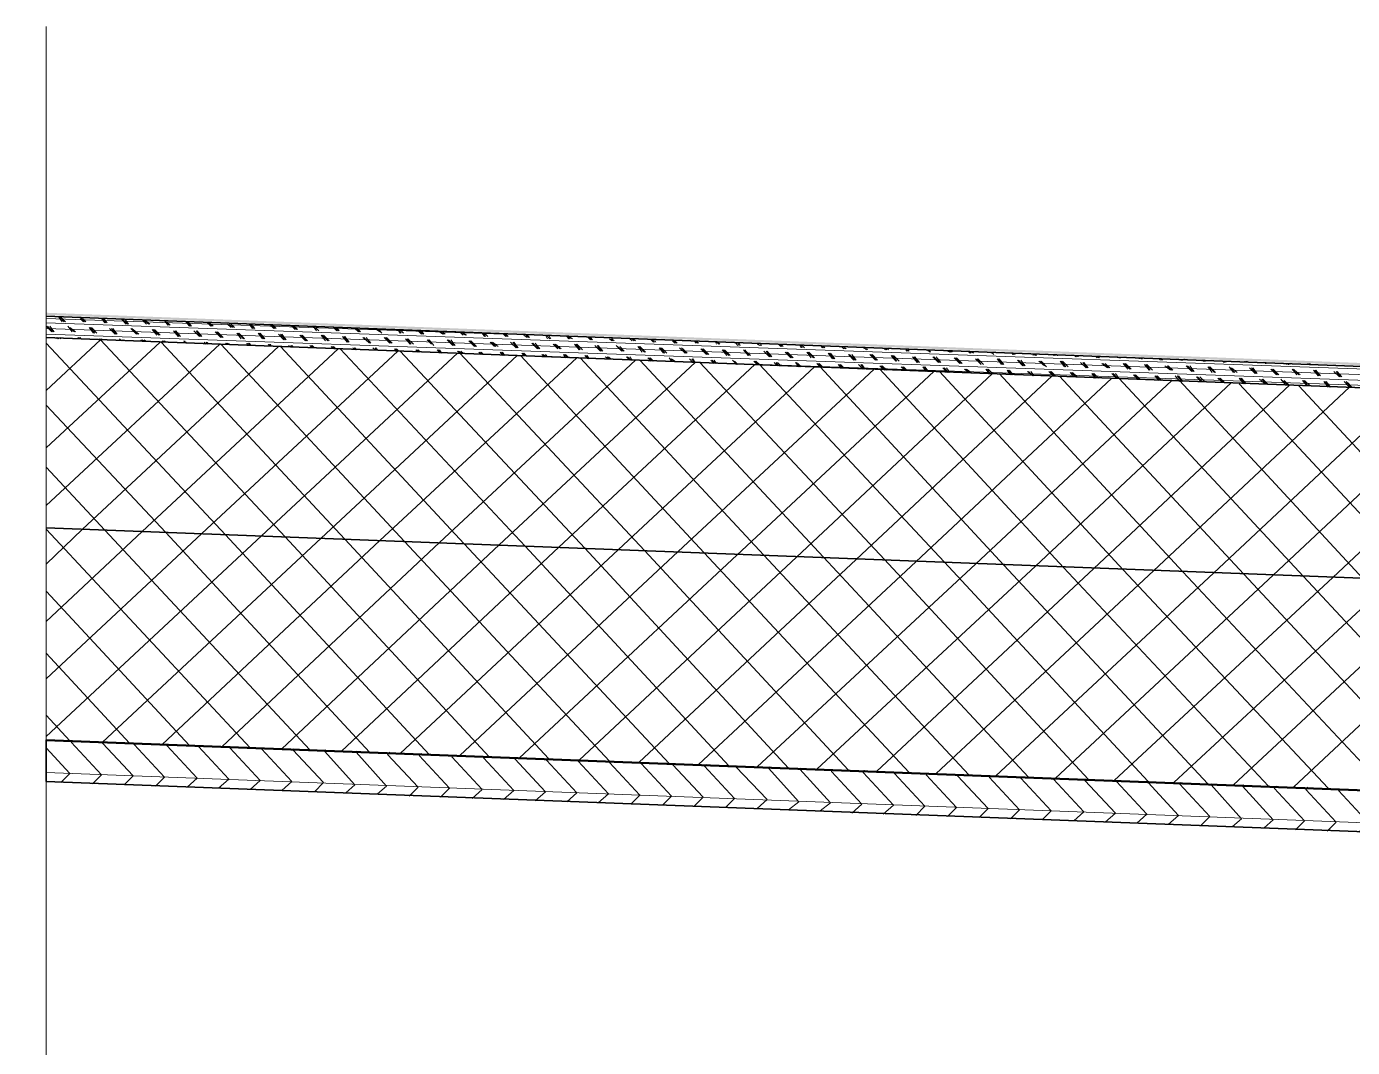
# Model space of a CAD drawing. Header units: inches. Extents: x 5 to 516, y -193 to 129.
# Drawn here: x 43.432 to 44.74, y -177.191 to -176.185 of the extents above; entities that cross this region are included whole.
import ezdxf

# ---------------------------------------------------------------- set-up
doc = ezdxf.new("R2010")
doc.units = ezdxf.units.IN
doc.header["$MEASUREMENT"] = 0
doc.layers.add('PDF7_Geometry', color=7, linetype='Continuous')
doc.layers.add('PDF7_Solid Fills', color=7, linetype='Continuous')

msp = doc.modelspace()

# ---------------------------------------------------------------- hatches: boundary and pattern name
at = {"layer": 'PDF7_Solid Fills', "transparency": 33554559}
msp.add_hatch(color=256, dxfattribs=at).paths.add_polyline_path([(46.0402194, -176.5680058), (46.0402194, -176.5657835), (43.4513303, -176.4668947), (43.4513303, -176.4691169)])

# ---------------------------------------------------------------- linework, layer by layer
at = {"layer": 'PDF7_Geometry', "lineweight": 15}
for points in [[(43.4513306, -183.2168948), (43.4513306, -178.6735612), (43.545775, -178.6446723), (43.3613306, -178.6113389), (43.4513306, -178.5791166), (43.4513306, -176.1846722)], [(43.9046637, -176.4902278), (43.9024414, -176.4880056), (43.4513303, -176.4724501)], [(45.5124416, -176.5491165), (43.4513303, -176.4768943)], [(43.4635523, -176.4713385), (43.4668856, -176.4757829)], [(43.4646634, -176.4713385), (43.4691078, -176.4757829)], [(43.4657744, -176.4713385), (43.4702189, -176.4757829)], [(43.4846637, -176.4724496), (43.487997, -176.4757829)], [(43.4857747, -176.4724496), (43.4891081, -176.4757829)], [(43.4868858, -176.4724496), (43.4902191, -176.4757829)], [(43.5057751, -176.4724496), (43.5091084, -176.476894)], [(43.5068861, -176.4724496), (43.5102195, -176.476894)], [(43.5079972, -176.4724496), (43.5113305, -176.476894)], [(43.5257742, -176.4735606), (43.5302187, -176.4780051)], [(43.5268864, -176.4735606), (43.5313309, -176.4780051)], [(43.5291086, -176.4735606), (43.5324419, -176.4780051)], [(43.5468856, -176.4746717), (43.550219, -176.478005)], [(43.5479967, -176.4746717), (43.5524411, -176.478005)], [(43.5491078, -176.4746717), (43.5535522, -176.478005)], [(43.567997, -176.4746717), (43.5713303, -176.4791161)], [(43.5691081, -176.4757839), (43.5724414, -176.4791172)], [(43.5702191, -176.4757839), (43.5735525, -176.4791172)], [(43.5891084, -176.4757839), (43.5924417, -176.4802283)], [(43.5902195, -176.4757839), (43.5935528, -176.4802283)], [(43.5913305, -176.4757839), (43.5946639, -176.4802283)], [(43.6102198, -176.4768938), (43.6135531, -176.4802272)], [(43.6113297, -176.4768938), (43.614663, -176.4802272)], [(43.6124419, -176.4768938), (43.6157752, -176.4802272)], [(43.630219, -176.478006), (43.6335523, -176.4813394)], [(43.63133, -176.478006), (43.6357745, -176.4813394)], [(43.6335522, -176.478006), (43.6368855, -176.4813394)], [(43.6513303, -176.478006), (43.6546637, -176.4824505)], [(43.6524414, -176.478006), (43.6557747, -176.4824505)], [(43.6535525, -176.478006), (43.6568858, -176.4824505)], [(43.6724417, -176.479116), (43.6757751, -176.4824493)], [(43.6735528, -176.479116), (43.6768861, -176.4824493)], [(43.6746639, -176.479116), (43.6779972, -176.4824493)], [(43.4513306, -176.4802282), (43.4568861, -176.4857837)], [(45.7024418, -176.5613394), (43.4513306, -176.4824505)], [(45.7013307, -176.5668947), (43.4513306, -176.4880058)], [(43.4524416, -176.4802282), (43.4579972, -176.4857837)], [(43.4546638, -176.4802282), (43.4591082, -176.4857837)], [(43.4613302, -176.4913388), (43.4624413, -176.4924499)], [(43.4624412, -176.4913388), (43.4635523, -176.4924499)], [(43.4646634, -176.4913388), (43.4657745, -176.4924499)], [(43.4724408, -176.4802282), (43.4768853, -176.4857837)], [(43.473553, -176.4813392), (43.4791086, -176.4857837)], [(43.4746629, -176.4813392), (43.4802185, -176.4857837)], [(43.4824415, -176.4913388), (43.4835526, -176.4924499)], [(43.4835526, -176.4913388), (43.4846637, -176.4924499)], [(43.4846637, -176.4913388), (43.4857748, -176.4924499)], [(43.4935522, -176.4813392), (43.4979966, -176.4868948)], [(43.4946633, -176.4813392), (43.4991077, -176.4868948)], [(43.4957743, -176.4813392), (43.5013299, -176.4868948)], [(43.5035529, -176.4924499), (43.504664, -176.493561)], [(43.504664, -176.4924499), (43.5057751, -176.493561)], [(43.5057751, -176.4924499), (43.5068862, -176.493561)], [(43.5135525, -176.4824503), (43.5191081, -176.4880059)], [(43.5157746, -176.4824503), (43.5202191, -176.4880059)], [(43.5168857, -176.4824503), (43.5213302, -176.4880059)], [(43.5235521, -176.4924499), (43.5257743, -176.4946721)], [(43.5346639, -176.4824503), (43.5402195, -176.4880059)], [(43.535775, -176.4824503), (43.5413305, -176.4880059)], [(43.536886, -176.4835614), (43.5424416, -176.4880058)], [(43.5557742, -176.4835614), (43.5602186, -176.4891169)], [(43.5568863, -176.4835614), (43.5624419, -176.4891169)], [(43.5579963, -176.4835614), (43.5635518, -176.4891169)], [(43.5768855, -176.4846724), (43.58133, -176.490228)], [(43.5779966, -176.4846724), (43.582441, -176.490228)], [(43.5791077, -176.4846724), (43.5835521, -176.490228)], [(43.5968859, -176.4846724), (43.6024414, -176.490228)], [(43.599108, -176.4846724), (43.6035524, -176.490228)], [(43.6002191, -176.4846724), (43.6046635, -176.490228)], [(43.6179972, -176.4857835), (43.6235528, -176.491339)], [(43.6191083, -176.4857835), (43.6246639, -176.491339)], [(43.6202194, -176.4857835), (43.6257749, -176.491339)], [(43.6391075, -176.4868946), (43.6435519, -176.4924501)], [(43.6402197, -176.4868946), (43.6457752, -176.4924501)], [(43.6413296, -176.4868946), (43.6468852, -176.4924501)], [(43.6602189, -176.4868946), (43.6646633, -176.4924501)], [(43.6613299, -176.4868946), (43.6657744, -176.4924501)], [(43.662441, -176.4868946), (43.6668855, -176.4924501)], [(43.6802192, -176.4880056), (43.6857748, -176.4935612)], [(43.6824413, -176.4880056), (43.6868858, -176.4935612)], [(43.6835524, -176.4880056), (43.6879968, -176.4935612)], [(43.6935531, -176.4802282), (43.6968865, -176.4835615)], [(43.6946631, -176.4802282), (43.6979964, -176.4835615)], [(43.6957752, -176.4802282), (43.6991086, -176.4835615)], [(43.7013306, -176.4891167), (43.7068861, -176.4946722)], [(43.7024416, -176.4891167), (43.7079972, -176.4946722)], [(43.7035527, -176.4891167), (43.7091083, -176.4946722)], [(43.7146634, -176.4802282), (43.7168856, -176.4835615)], [(43.7157744, -176.4813392), (43.7179967, -176.4846726)], [(43.7168855, -176.4813392), (43.7202188, -176.4846726)], [(43.7224408, -176.4891167), (43.7268853, -176.4946722)], [(43.723553, -176.4891167), (43.7291086, -176.4946722)], [(43.724663, -176.4891167), (43.7302185, -176.4946722)], [(43.7346637, -176.4813392), (43.737997, -176.4846726)], [(43.7357748, -176.4813392), (43.7391081, -176.4846726)], [(43.7379969, -176.4813392), (43.7402191, -176.4846726)], [(43.7435522, -176.4902278), (43.7479967, -176.4957833)], [(43.7446633, -176.4902278), (43.7491077, -176.4957833)], [(43.7457743, -176.4902278), (43.7502188, -176.4957833)], [(43.7557751, -176.4824503), (43.7591084, -176.4857836)], [(43.7568861, -176.4824503), (43.7602195, -176.4857836)], [(43.7579972, -176.4824503), (43.7613305, -176.4857836)], [(43.7635525, -176.4913388), (43.7691081, -176.4957833)], [(43.7646636, -176.4913388), (43.7702192, -176.4968944)], [(43.7668857, -176.4913388), (43.7713302, -176.4968944)], [(43.7768865, -176.4835614), (43.7802198, -176.4857836)], [(43.7779964, -176.4835614), (43.7813297, -176.4857836)], [(43.7791086, -176.4835614), (43.7824419, -176.4868947)], [(43.7846639, -176.4913388), (43.7902195, -176.4968944)], [(43.785775, -176.4913388), (43.7913305, -176.4968944)], [(43.7868861, -176.4913388), (43.7924416, -176.4968944)], [(43.7979967, -176.4835614), (43.8002189, -176.4868947)], [(43.7991078, -176.4835614), (43.80133, -176.4868947)], [(43.8002188, -176.4835614), (43.8035522, -176.4868947)], [(43.8057742, -176.4924499), (43.8102186, -176.4980054)], [(43.8068864, -176.4924499), (43.8113308, -176.4980054)], [(43.8079963, -176.4924499), (43.8135519, -176.4980054)], [(43.817997, -176.4846724), (43.8213304, -176.4880058)], [(43.8202192, -176.4846724), (43.8224414, -176.4880058)], [(43.8213302, -176.4846724), (43.8235524, -176.4880058)], [(43.8391084, -176.4857835), (43.8424417, -176.4880057)], [(43.8402195, -176.4857835), (43.8435528, -176.4880057)], [(43.8424416, -176.4857835), (43.8446638, -176.4880057)], [(43.8602198, -176.4868946), (43.862442, -176.4891168)], [(43.8613297, -176.4868946), (43.8646631, -176.4891168)], [(43.8624419, -176.4868946), (43.8657753, -176.4891168)], [(43.8813301, -176.4868946), (43.8835523, -176.4902279)], [(43.8824411, -176.4868946), (43.8846633, -176.4902279)], [(43.8835522, -176.4868946), (43.8868855, -176.4902279)], [(43.9035525, -176.4880056), (43.9057747, -176.4902278)], [(43.9046636, -176.4880056), (43.9068858, -176.4902278)], [(43.9224418, -176.4891167), (43.9257751, -176.4913389)], [(43.9246639, -176.4891167), (43.9268861, -176.4913389)], [(43.925775, -176.4891167), (43.9279972, -176.4913389)], [(43.9435531, -176.4891167), (43.9457754, -176.49245)], [(43.9446631, -176.4891167), (43.9479964, -176.49245)], [(43.9468852, -176.4891167), (43.9491074, -176.49245)], [(43.9646634, -176.4902278), (43.9668856, -176.49245)], [(43.9657745, -176.4902278), (43.9679967, -176.49245)], [(43.9668855, -176.4902278), (43.9702189, -176.49245)], [(43.9857748, -176.4913388), (43.987997, -176.493561)], [(43.9868858, -176.4913388), (43.9891081, -176.493561)], [(43.9879969, -176.4913388), (43.9902191, -176.493561)], [(44.0068862, -176.4924499), (44.0091084, -176.4946721)], [(44.0079972, -176.4924499), (44.0102194, -176.4946721)], [(44.0091083, -176.4924499), (44.0113305, -176.4946721)], [(44.0268865, -176.4924499), (44.0291087, -176.4946721)], [(44.0291086, -176.4924499), (44.0313308, -176.4946721)], [(44.0302185, -176.4924499), (44.0324408, -176.4946721)], [(43.7979967, -176.5046716), (43.6046634, -176.6846716), (43.45133, -176.828005)], [(43.739108, -176.5024495), (43.5457746, -176.6824495), (43.4513302, -176.7713384)], [(43.6802192, -176.5002274), (43.4868858, -176.6802274), (43.4513303, -176.7146718)], [(43.6224415, -176.4980052), (43.4513304, -176.6568941)], [(43.5635527, -176.4957831), (43.4513305, -176.6002275)], [(43.8879974, -176.9046721), (43.6868862, -176.6880054), (43.504664, -176.493561), (43.4513306, -176.543561)], [(43.4513306, -176.4968942), (43.6279972, -176.6857831), (43.8291084, -176.9024497)], [(43.5257742, -176.493561), (43.5268854, -176.4946721)], [(43.5268864, -176.493561), (43.5279975, -176.4946721)], [(43.5446635, -176.493561), (43.5457746, -176.4946721)], [(43.5457746, -176.493561), (43.5479968, -176.4946721)], [(43.5479967, -176.493561), (43.5491078, -176.4946721)], [(43.5646638, -176.4957831), (43.7457749, -176.6902275), (43.946886, -176.9068942)], [(43.5657749, -176.494672), (43.566886, -176.4957831)], [(43.5668859, -176.494672), (43.5679971, -176.4957831)], [(43.567997, -176.494672), (43.5702192, -176.4957831)], [(43.5868863, -176.494672), (43.5879974, -176.4968942)], [(43.5879973, -176.494672), (43.5891084, -176.4968942)], [(43.5891084, -176.4957831), (43.5902195, -176.4968942)], [(43.6068854, -176.4957831), (43.6091077, -176.4980053)], [(43.6091076, -176.4957831), (43.6102187, -176.4980053)], [(43.6102198, -176.4957831), (43.6113309, -176.4980053)], [(43.6235526, -176.4980052), (43.8046637, -176.6924497), (44.006886, -176.9091164)], [(43.6279968, -176.4968942), (43.6302191, -176.4980053)], [(43.6291079, -176.4968942), (43.6313301, -176.4980053)], [(43.630219, -176.4968942), (43.6324412, -176.4980053)], [(43.6491082, -176.4968942), (43.6502193, -176.4991164)], [(43.6502193, -176.4968942), (43.6524415, -176.4991164)], [(43.6513303, -176.4968942), (43.6535526, -176.4991164)], [(43.6702196, -176.4980052), (43.6713307, -176.5002274)], [(43.6713307, -176.4980052), (43.6724418, -176.5002274)], [(43.6724417, -176.4980052), (43.6735528, -176.5002274)], [(43.6824413, -176.5002274), (43.8635525, -176.6946718), (44.0657747, -176.9113385)], [(43.6902188, -176.4991163), (43.692441, -176.5002274)], [(43.6924409, -176.4991163), (43.693552, -176.5002274)], [(43.6935531, -176.4991163), (43.6946642, -176.5002274)], [(43.7113302, -176.4991163), (43.7135524, -176.5013385)], [(43.7124412, -176.4991163), (43.7146635, -176.5013385)], [(43.7135523, -176.4991163), (43.7157745, -176.5013385)], [(43.7324416, -176.5002274), (43.7346638, -176.5024496)], [(43.7335526, -176.5002274), (43.7357748, -176.5024496)], [(43.7346637, -176.5002274), (43.7368859, -176.5024496)], [(43.7413301, -176.5024495), (43.9235523, -176.6968939), (44.1246635, -176.9135606)], [(43.7535529, -176.5013384), (43.7546641, -176.5035606)], [(43.754664, -176.5013384), (43.7568862, -176.5035606)], [(43.7557751, -176.5013384), (43.7579973, -176.5035606)], [(43.7735521, -176.5013384), (43.7757744, -176.5035606)], [(43.7757743, -176.5013384), (43.7768854, -176.5035606)], [(43.7768865, -176.5013384), (43.7779976, -176.5035606)], [(43.7946635, -176.5024495), (43.7968857, -176.5046717)], [(43.7957746, -176.5024495), (43.7979968, -176.5046717)], [(43.7968856, -176.5024495), (43.7991079, -176.5046717)], [(43.8002188, -176.5046716), (43.9824411, -176.6991161), (44.1835522, -176.9157828)], [(43.8157749, -176.5035617), (43.8179971, -176.5057839)], [(43.816886, -176.5035617), (43.8191082, -176.5057839)], [(43.817997, -176.5035617), (43.8202193, -176.5057839)], [(43.8268856, -176.493561), (43.83133, -176.4980054)], [(43.8279966, -176.493561), (43.8324411, -176.4980054)], [(43.8291077, -176.493561), (43.8335521, -176.4991165)], [(43.8368863, -176.5035617), (43.8391085, -176.5057839)], [(43.8379973, -176.5035617), (43.8402196, -176.5057839)], [(43.8391084, -176.5035617), (43.8413306, -176.506895)], [(43.8468859, -176.493561), (43.8524414, -176.4991165)], [(43.8479969, -176.493561), (43.8535525, -176.4991165)], [(43.8502191, -176.493561), (43.8546635, -176.4991165)], [(43.8568855, -176.5046716), (43.8591077, -176.5068938)], [(43.8579965, -176.5046716), (43.8613299, -176.5068938)], [(43.8602198, -176.5046716), (43.862442, -176.5068938)], [(43.8679973, -176.494672), (43.8735528, -176.5002276)], [(43.8691083, -176.494672), (43.8746639, -176.5002276)], [(43.8702194, -176.494672), (43.8757749, -176.5002276)], [(43.8891075, -176.4957831), (43.893552, -176.5002275)], [(43.8902197, -176.4957831), (43.8946642, -176.5002275)], [(43.8913296, -176.4957831), (43.8968852, -176.5002275)], [(43.9091078, -176.4957831), (43.9146634, -176.5013386)], [(43.91133, -176.4957831), (43.9157744, -176.5013386)], [(43.912441, -176.4957831), (43.9168855, -176.5013386)], [(43.9302192, -176.4968942), (43.9357748, -176.5024497)], [(43.9313303, -176.4968942), (43.9368858, -176.5024497)], [(43.9335524, -176.4968942), (43.9379969, -176.5024497)], [(43.9513306, -176.4980052), (43.955775, -176.5024497)], [(43.9524417, -176.4980052), (43.9579972, -176.5024497)], [(43.9535527, -176.4980052), (43.9591083, -176.5024497)], [(43.9724409, -176.4980052), (43.9768853, -176.5035608)], [(43.973553, -176.4980052), (43.9779975, -176.5035608)], [(43.974663, -176.4980052), (43.9802185, -176.5035608)], [(43.9924412, -176.4991163), (43.9979967, -176.5046718)], [(43.9946633, -176.4991163), (43.9991077, -176.5046718)], [(43.9957744, -176.4991163), (44.0002188, -176.5046718)], [(44.0135526, -176.4991163), (44.0191081, -176.5046718)], [(44.0146636, -176.5002274), (44.0202192, -176.5046718)], [(44.0168858, -176.5002274), (44.0213302, -176.5046718)], [(44.0346639, -176.5002274), (44.0391084, -176.5057829)], [(44.035775, -176.5002274), (44.0413306, -176.5057829)], [(44.0368861, -176.5002274), (44.0424416, -176.5057829)], [(44.0479967, -176.493561), (44.050219, -176.4957832)], [(44.0491078, -176.493561), (44.05133, -176.4957832)], [(44.0513299, -176.493561), (44.052441, -176.4957832)], [(44.0557742, -176.5013384), (44.0602186, -176.506894)], [(44.0568864, -176.5013384), (44.0613308, -176.506894)], [(44.0579963, -176.5013384), (44.0635519, -176.506894)], [(44.0691081, -176.494672), (44.0713303, -176.4968942)], [(44.0702192, -176.494672), (44.0724414, -176.4968942)], [(44.0713302, -176.494672), (44.0735525, -176.4968942)], [(44.0757745, -176.5013384), (44.0813301, -176.506894)], [(44.0779966, -176.5013384), (44.0824411, -176.506894)], [(44.0791077, -176.5024495), (44.0835522, -176.5068939)], [(44.0902195, -176.494672), (44.0924417, -176.4968942)], [(44.0913306, -176.494672), (44.0935528, -176.4968942)], [(44.0924416, -176.494672), (44.0946639, -176.4968942)], [(44.0968859, -176.5024495), (44.1024415, -176.508005)], [(44.097997, -176.5024495), (44.1035525, -176.508005)], [(44.099108, -176.5024495), (44.1046636, -176.508005)], [(44.1113298, -176.4957831), (44.1124409, -176.4980053)], [(44.1124419, -176.4957831), (44.1146642, -176.4980053)], [(44.1135519, -176.4957831), (44.1157741, -176.4980053)], [(44.1179973, -176.5035617), (44.1224417, -176.5091172)], [(44.1191083, -176.5035617), (44.1246639, -176.5091172)], [(44.1202194, -176.5035617), (44.125775, -176.5091172)], [(44.1313301, -176.4968942), (44.1335523, -176.4991164)], [(44.1335522, -176.4968942), (44.1346633, -176.4991164)], [(44.1346633, -176.4968942), (44.1357744, -176.4991164)], [(44.1391075, -176.5035617), (44.143552, -176.5091172)], [(44.1402197, -176.5035617), (44.1446642, -176.5091172)], [(44.1413297, -176.5046716), (44.1457741, -176.5091161)], [(44.1524415, -176.4980052), (44.1546637, -176.4991163)], [(44.1535525, -176.4980052), (44.1557747, -176.4991163)], [(44.1557747, -176.4980052), (44.1568858, -176.4991163)], [(44.1591079, -176.5046716), (44.1646634, -176.5102272)], [(44.16133, -176.5046716), (44.1657744, -176.5102272)], [(44.162441, -176.5046716), (44.1668855, -176.5102272)], [(44.1735528, -176.4980052), (44.1757751, -176.5002274)], [(44.1746639, -176.4980052), (44.1768861, -176.5002274)], [(44.175775, -176.4980052), (44.1779972, -176.5002274)], [(44.1946631, -176.4991163), (44.1957742, -176.5013385)], [(44.1957753, -176.4991163), (44.1968864, -176.5013385)], [(44.1968852, -176.4991163), (44.1991074, -176.5013385)], [(44.2157745, -176.5002274), (44.2168856, -176.5013385)], [(44.2168855, -176.5002274), (44.2179967, -176.5013385)], [(44.2179966, -176.5002274), (44.2191077, -176.5013385)], [(44.2357748, -176.5002274), (44.237997, -176.5024496)], [(44.2379969, -176.5002274), (44.239108, -176.5024496)], [(44.239108, -176.5013384), (44.2402191, -176.5024495)], [(44.2568862, -176.5013384), (44.2591084, -176.5024495)], [(44.2579972, -176.5013384), (44.2602195, -176.5035606)], [(44.2602194, -176.5013384), (44.2613305, -176.5035606)], [(44.2779964, -176.5024495), (44.2791075, -176.5035606)], [(44.2791086, -176.5024495), (44.2802197, -176.5035606)], [(44.2802186, -176.5024495), (44.2824408, -176.5035606)], [(44.2991078, -176.5035617), (44.3002189, -176.5046728)], [(44.3002189, -176.5035617), (44.30133, -176.5046728)], [(44.3013299, -176.5035617), (44.3024411, -176.5046728)], [(44.3202192, -176.5035617), (44.3213303, -176.5046728)], [(44.3213303, -176.5035617), (44.3224414, -176.5057839)], [(44.3224413, -176.5035617), (44.3235524, -176.5057839)], [(44.3402195, -176.5046716), (44.3424417, -176.5057827)], [(44.3424417, -176.5046716), (44.3435528, -176.5057827)], [(44.3435527, -176.5046716), (44.3446638, -176.5057827)], [(43.8568855, -176.5068937), (43.6635521, -176.6868938), (43.4513299, -176.8846716)], [(43.9157754, -176.509117), (43.722442, -176.689117), (43.5068864, -176.8902282)], [(43.974663, -176.5113391), (43.7802185, -176.6913392), (43.5657741, -176.8924503)], [(44.0324418, -176.5135613), (43.8391085, -176.6935613), (43.624664, -176.8946724)], [(44.0913306, -176.5157834), (43.8979972, -176.6957834), (43.6835528, -176.8968945)], [(44.1502193, -176.5180055), (43.956886, -176.6980056), (43.7424415, -176.8991167)], [(43.8591076, -176.5068937), (44.0413298, -176.7013382), (44.242441, -176.9180049)], [(43.8779969, -176.5057838), (43.8802191, -176.508006)], [(43.8791079, -176.5057838), (43.8813301, -176.508006)], [(43.880219, -176.5057838), (43.8824412, -176.508006)], [(43.8991082, -176.5057838), (43.9013305, -176.5091171)], [(43.9002193, -176.5057838), (43.9024415, -176.5091171)], [(43.9013304, -176.5057838), (43.9035526, -176.5091171)], [(43.9191074, -176.509117), (44.1002186, -176.7035615), (44.3024408, -176.9202282)], [(43.9202196, -176.5068937), (43.9224418, -176.509116)], [(43.9213307, -176.5068937), (43.9235529, -176.509116)], [(43.9224418, -176.5068937), (43.924664, -176.509116)], [(43.9402188, -176.5080059), (43.9435521, -176.5102282)], [(45.7013307, -176.571339), (43.9402195, -176.5102278)], [(43.9413299, -176.5080059), (43.9446632, -176.5102282)], [(43.9435531, -176.5080059), (43.9457754, -176.5102282)], [(43.9613302, -176.5080059), (43.9635524, -176.5113393)], [(43.9624413, -176.5080059), (43.9657746, -176.5113393)], [(43.9635523, -176.5080059), (43.9668857, -176.5113393)], [(43.9779973, -176.5113391), (44.1591084, -176.7057836), (44.3613307, -176.9224503)], [(43.9824416, -176.509117), (43.9846638, -176.5113392)], [(43.9835526, -176.509117), (43.9857749, -176.5113392)], [(43.9846637, -176.509117), (43.9868859, -176.5124503)], [(44.0024408, -176.5102281), (44.0057741, -176.5124503)], [(44.004664, -176.5102281), (44.0068862, -176.5124503)], [(44.0057751, -176.5102281), (44.0079973, -176.5124503)], [(44.0235521, -176.5102281), (44.0268855, -176.5135614)], [(44.0246632, -176.5102281), (44.0279965, -176.5135614)], [(44.0268865, -176.5102281), (44.0291087, -176.5135614)], [(44.0368861, -176.5135613), (44.2179972, -176.7080057), (44.4202195, -176.9246724)], [(44.0446635, -176.5113391), (44.0479969, -176.5146725)], [(44.0457746, -176.5113391), (44.0491079, -176.5146725)], [(44.0468857, -176.5113391), (44.050219, -176.5146725)], [(44.0657749, -176.5113391), (44.0679971, -176.5146725)], [(44.066886, -176.5124502), (44.0691082, -176.5146724)], [(44.067997, -176.5124502), (44.0713304, -176.5146724)], [(44.0857741, -176.5124502), (44.0891074, -176.5157835)], [(44.0879974, -176.5124502), (44.0902196, -176.5157835)], [(44.0891084, -176.5124502), (44.0913307, -176.5157835)], [(44.0957748, -176.5157834), (44.2779971, -176.7102279), (44.4791082, -176.9268946)], [(44.1068855, -176.5135613), (44.1102188, -176.5168946)], [(44.1079966, -176.5135613), (44.1113299, -176.5168946)], [(44.1102198, -176.5135613), (44.112442, -176.5168946)], [(44.1279969, -176.5135613), (44.1313302, -176.5168946)], [(44.1291079, -176.5146723), (44.1324413, -176.5180057)], [(44.130219, -176.5146723), (44.1335523, -176.5180057)], [(44.1491083, -176.5146723), (44.1524416, -176.5180057)], [(44.1502193, -176.5146723), (44.1535527, -176.5180057)], [(44.1513304, -176.5146723), (44.1546637, -176.5180057)], [(44.1546636, -176.5180055), (44.3368858, -176.71245), (44.537997, -176.9291167)], [(44.1691074, -176.5157834), (44.1724408, -176.5191167)], [(44.1713307, -176.5157834), (44.1735529, -176.5191167)], [(44.1724418, -176.5157834), (44.1757751, -176.5191167)], [(44.1802192, -176.5057838), (44.1857748, -176.5113394)], [(44.1813303, -176.5057838), (44.1868859, -176.5113394)], [(44.1824414, -176.5057838), (44.1879969, -176.5113394)], [(44.1902188, -176.5157834), (44.1935522, -176.5202278)], [(44.1913299, -176.5157834), (44.1946632, -176.5202278)], [(44.192441, -176.5168945), (44.1957743, -176.5202278)], [(44.2013306, -176.5057838), (44.2057751, -176.5113394)], [(44.2024417, -176.5057838), (44.2079972, -176.5113394)], [(44.2035528, -176.5057838), (44.2091083, -176.5113394)], [(44.2113302, -176.5168945), (44.2146635, -176.5202278)], [(44.2124413, -176.5168945), (44.2157746, -176.5202278)], [(44.2135523, -176.5168945), (44.2168857, -176.5202278)], [(44.2224409, -176.5068937), (44.2268853, -176.5124493)], [(44.2235531, -176.5068937), (44.2279975, -176.5124493)], [(44.224663, -176.5068937), (44.2291074, -176.5124493)], [(44.2324416, -176.5180055), (44.2357749, -176.5213389)], [(44.2335527, -176.5180055), (44.236886, -176.5213389)], [(44.2346637, -176.5180055), (44.2379971, -176.5213389)], [(44.2424412, -176.5080059), (44.2479967, -176.5135615)], [(44.2435523, -176.5080059), (44.2491078, -176.5135615)], [(44.2457744, -176.5080059), (44.2502188, -176.5135615)], [(44.2524408, -176.5180055), (44.2568852, -176.52245)], [(44.254664, -176.5180055), (44.2579974, -176.52245)], [(44.2557751, -176.5180055), (44.2591084, -176.52245)], [(44.2635526, -176.5080059), (44.2691081, -176.5135615)], [(44.2646636, -176.5080059), (44.2702192, -176.5135615)], [(44.2657747, -176.5080059), (44.2713303, -176.5135615)], [(44.284664, -176.509117), (44.2891084, -176.5146726)], [(44.285775, -176.509117), (44.2902195, -176.5146726)], [(44.2868861, -176.509117), (44.2924416, -176.5146726)], [(44.3057742, -176.5102281), (44.3102187, -176.5157836)], [(44.3068864, -176.5102281), (44.3113309, -176.5157836)], [(44.3079963, -176.5102281), (44.3124408, -176.5157836)], [(44.3257745, -176.5102281), (44.3313301, -176.5157836)], [(44.3268856, -176.5102281), (44.3324412, -176.5157836)], [(44.3291077, -176.5102281), (44.3335522, -176.5157836)], [(44.3468859, -176.5113391), (44.3524415, -176.5168947)], [(44.347997, -176.5113391), (44.3535525, -176.5168947)], [(44.349108, -176.5113391), (44.3546636, -176.5168947)], [(44.3613298, -176.5057838), (44.3624409, -176.5068949)], [(44.362442, -176.5057838), (44.3635531, -176.5068949)], [(44.3646641, -176.5057838), (44.3657752, -176.5068949)], [(44.3679973, -176.5124502), (44.3724417, -176.5168947)], [(44.3691084, -176.5124502), (44.3735528, -176.5180058)], [(44.3702194, -176.5124502), (44.375775, -176.5180058)], [(44.3824412, -176.5057838), (44.3835523, -176.5068949)], [(44.3835522, -176.5057838), (44.3846633, -176.5068949)], [(44.3846633, -176.5068937), (44.3857744, -176.5080049)], [(44.3891076, -176.5124502), (44.393552, -176.5180058)], [(44.3902197, -176.5124502), (44.3946642, -176.5180058)], [(44.3913297, -176.5124502), (44.3957741, -176.5180058)], [(44.4035525, -176.5068937), (44.4046637, -176.5080049)], [(44.4046636, -176.5068937), (44.4057747, -176.5080049)], [(44.4057747, -176.5068937), (44.4068858, -176.5080049)], [(44.4091079, -176.5135613), (44.4146634, -176.5191168)], [(44.4102189, -176.5135613), (44.4157745, -176.5191168)], [(44.4124411, -176.5135613), (44.4168855, -176.5191168)], [(44.4246639, -176.5080059), (44.4246639, -176.5091171)], [(44.425775, -176.5080059), (44.4268861, -176.5091171)], [(44.4268861, -176.5080059), (44.4279972, -176.5091171)], [(44.4302193, -176.5146723), (44.4357748, -176.5191168)], [(44.4313303, -176.5146723), (44.4368859, -176.5191168)], [(44.4324414, -176.5146723), (44.4379969, -176.5202279)], [(44.4446631, -176.509117), (44.4457742, -176.509117)], [(44.4468852, -176.509117), (44.4468852, -176.5080059)], [(44.4479974, -176.509117), (44.4491086, -176.509117)], [(44.4513306, -176.5146723), (44.4557751, -176.5202279)], [(44.4524417, -176.5146723), (44.4568861, -176.5202279)], [(44.4535528, -176.5146723), (44.4591083, -176.5202279)], [(44.4657745, -176.509117), (44.4668856, -176.5102281)], [(44.4668856, -176.509117), (44.4679967, -176.5102281)], [(44.4691077, -176.509117), (44.4691077, -176.5102281)], [(44.471331, -176.5157834), (44.4768865, -176.521339)], [(44.4735531, -176.5157834), (44.4779975, -176.521339)], [(44.474663, -176.5157834), (44.4791075, -176.521339)], [(44.4868859, -176.5102281), (44.487997, -176.5113392)], [(44.4879969, -176.5102281), (44.4891081, -176.5113392)], [(44.489108, -176.5102281), (44.4902191, -176.5113392)], [(44.4924412, -176.5168945), (44.4979968, -176.5213389)], [(44.4935523, -176.5168945), (44.4991078, -176.5213389)], [(44.4957744, -176.5168945), (44.5002189, -176.5213389)], [(44.5079973, -176.5113391), (44.5079973, -176.510228)], [(44.5091083, -176.5113391), (44.5102194, -176.5113391)], [(44.5102194, -176.5113391), (44.5113305, -176.5113391)], [(44.5135526, -176.5168945), (44.517997, -176.52245)], [(44.5146637, -176.5168945), (44.5202192, -176.52245)], [(44.5157747, -176.5168945), (44.5213303, -176.52245)], [(44.5291086, -176.5113391), (44.5291086, -176.5124503)], [(44.5302186, -176.5124502), (44.5302186, -176.5113391)], [(44.5313308, -176.5124502), (44.5324419, -176.5124502)], [(44.534664, -176.5180055), (44.5391084, -176.5235611)], [(44.535775, -176.5180055), (44.5402195, -176.5235611)], [(44.5368861, -176.5180055), (44.5424417, -176.5235611)], [(44.5491078, -176.5124502), (44.5502189, -176.5135613)], [(44.55133, -176.5124502), (44.55133, -176.5135613)], [(44.552441, -176.5124502), (44.552441, -176.5135613)], [(44.5702192, -176.5135613), (44.5713303, -176.5135613)], [(44.5713303, -176.5135613), (44.5724414, -176.5135613)], [(44.5735524, -176.5135613), (44.5735524, -176.5124502)], [(44.5913306, -176.5146723), (44.5913306, -176.5135612)], [(44.5924417, -176.5146723), (44.5935528, -176.5146723)], [(44.5935527, -176.5146723), (44.5946638, -176.5146723)], [(44.612442, -176.5146723), (44.612442, -176.5157834)], [(44.6135519, -176.5146723), (44.6135519, -176.5157834)], [(44.6146641, -176.5146723), (44.6146641, -176.5157834)], [(44.6335522, -176.5157834), (44.6335522, -176.5146723)], [(44.6346633, -176.5157834), (44.6346633, -176.5146723)], [(44.6357744, -176.5157834), (44.6357744, -176.5146723)], [(44.6535526, -176.5168945), (44.6546637, -176.5168945)], [(44.6557747, -176.5168945), (44.6557747, -176.5157834)], [(44.6568858, -176.5168945), (44.6568858, -176.5157834)], [(44.6746639, -176.5168945), (44.6746639, -176.5180056)], [(44.675775, -176.5180055), (44.6768861, -176.5180055)], [(44.6779971, -176.5180055), (44.6779971, -176.5168944)], [(44.6957753, -176.5180055), (44.6957753, -176.5168944)], [(44.6968853, -176.5180055), (44.6968853, -176.5168944)], [(44.6979975, -176.5180055), (44.6979975, -176.5168944)], [(44.2091081, -176.5202277), (44.0157747, -176.7002277), (43.8002192, -176.9013388)], [(44.2679968, -176.5224498), (44.0746635, -176.7024498), (43.8591079, -176.9035609)], [(44.3268856, -176.5246719), (44.1324411, -176.7057831), (43.9179967, -176.9057831)], [(44.3846633, -176.5268941), (44.1913299, -176.7080052), (43.9768855, -176.9080052)], [(44.4435532, -176.5291162), (44.2502198, -176.7102273), (44.0357754, -176.9102273)], [(44.5024408, -176.5313395), (44.3091075, -176.7124506), (44.094663, -176.9124506)], [(44.2146634, -176.5202277), (44.3957745, -176.7157832), (44.5968856, -176.9313388)], [(44.2735522, -176.5191166), (44.2768855, -176.5224499)], [(44.2735522, -176.5224498), (44.4546633, -176.7180054), (44.6568856, -176.933561)], [(44.2746632, -176.5191166), (44.2779966, -176.523561)], [(44.2757743, -176.5191166), (44.2802187, -176.523561)], [(44.2946636, -176.5202277), (44.2979969, -176.523561)], [(44.2957746, -176.5202277), (44.299108, -176.523561)], [(44.2968857, -176.5202277), (44.300219, -176.523561)], [(44.3157749, -176.5202277), (44.3191083, -176.5246721)], [(44.316886, -176.5202277), (44.3202193, -176.5246721)], [(44.3179971, -176.5202277), (44.3213304, -176.5246721)], [(44.3324421, -176.5246719), (44.5135532, -176.7202275), (44.7157754, -176.9357831)], [(44.3357741, -176.5213387), (44.3402186, -176.5257832)], [(44.3368863, -176.5213387), (44.3413308, -176.5257832)], [(44.3391085, -176.5213387), (44.3424418, -176.5257832)], [(44.3568855, -176.5224498), (44.36133, -176.5257831)], [(44.3579966, -176.5224498), (44.362441, -176.5257831)], [(44.3591076, -176.5224498), (44.3635521, -176.5257831)], [(44.3779969, -176.5224498), (44.3813302, -176.5268942)], [(44.379108, -176.5224498), (44.3824413, -176.5268942)], [(44.380219, -176.5224498), (44.3846635, -176.5268942)], [(44.3913297, -176.5268941), (44.5724408, -176.7224496), (44.7746631, -176.9380052)], [(44.3991083, -176.5235609), (44.4024416, -176.5280053)], [(44.4002193, -176.5235609), (44.4035527, -176.5280053)], [(44.4013304, -176.5235609), (44.4046637, -176.5280053)], [(44.4191075, -176.5246719), (44.4235519, -176.5280053)], [(44.4202197, -176.5246719), (44.4246641, -176.5291164)], [(44.4224418, -176.5246719), (44.4257751, -176.5291164)], [(44.4402188, -176.5246719), (44.4446633, -176.5291164)], [(44.4413299, -176.5246719), (44.4457744, -176.5291164)], [(44.442441, -176.5246719), (44.4468854, -176.5291164)], [(44.4502196, -176.5291162), (44.6324418, -176.7246718), (44.833553, -176.9402274)], [(44.4613302, -176.525783), (44.4646636, -176.5302274)], [(44.4624413, -176.525783), (44.4668857, -176.5302274)], [(44.4635524, -176.525783), (44.4679968, -176.5302274)], [(44.4824416, -176.5268941), (44.485775, -176.5313385)], [(44.4835527, -176.5268941), (44.486886, -176.5313385)], [(44.4846637, -176.5268941), (44.4891082, -176.5313385)], [(44.5024408, -176.5268941), (44.5068852, -176.5313385)], [(44.503553, -176.5268941), (44.5079974, -176.5313385)], [(44.5057751, -176.5268941), (44.5091085, -176.5313385)], [(44.5091083, -176.5313395), (44.6913306, -176.726895), (44.8924417, -176.9424506)], [(44.5235522, -176.5280051), (44.5279966, -176.5324496)], [(44.5246633, -176.5280051), (44.5291077, -176.5324496)], [(44.5257743, -176.5280051), (44.5302188, -176.5324496)], [(44.5446636, -176.5291162), (44.549108, -176.5335606)], [(44.5457746, -176.5291162), (44.5502191, -176.5335606)], [(44.5468857, -176.5291162), (44.5513301, -176.5335606)], [(44.5546643, -176.5191166), (44.5602199, -176.523561)], [(44.5568864, -176.5191166), (44.5613309, -176.523561)], [(44.5579964, -176.5191166), (44.5624408, -176.523561)], [(44.5646639, -176.5291162), (44.5691083, -176.5346718)], [(44.566886, -176.5291162), (44.5713305, -176.5346718)], [(44.5679971, -176.5291162), (44.5724415, -176.5346718)], [(44.5757746, -176.5191166), (44.5813301, -176.5246722)], [(44.5768856, -176.5191166), (44.5824412, -176.5246722)], [(44.5791077, -176.5191166), (44.5835522, -176.5246722)], [(44.5857741, -176.5302273), (44.5902186, -176.5346717)], [(44.5868863, -176.5302273), (44.5913308, -176.5346717)], [(44.5891085, -176.5302273), (44.5935529, -176.5346717)], [(44.5968859, -176.5202277), (44.6013304, -176.5257832)], [(44.597997, -176.5202277), (44.6035526, -176.5257832)], [(44.5991081, -176.5202277), (44.6046636, -176.5257832)], [(44.6068855, -176.5313395), (44.61133, -176.5357839)], [(44.6079966, -176.5313395), (44.612441, -176.5357839)], [(44.6091077, -176.5313395), (44.6135521, -176.5357839)], [(44.6179973, -176.5202277), (44.6224418, -176.5257832)], [(44.6191084, -176.5213387), (44.6235528, -176.5257832)], [(44.6202195, -176.5213387), (44.625775, -176.5257832)], [(44.6279969, -176.5313395), (44.6324414, -176.536895)], [(44.629108, -176.5313395), (44.6335524, -176.536895)], [(44.630219, -176.5313395), (44.6346635, -176.536895)], [(44.6379976, -176.5213387), (44.6435532, -176.5268943)], [(44.6402198, -176.5213387), (44.6446642, -176.5268943)], [(44.6413297, -176.5213387), (44.6457741, -176.5268943)], [(44.6591079, -176.5224498), (44.6646634, -176.5280054)], [(44.660219, -176.5224498), (44.6657745, -176.5280054)], [(44.66133, -176.5224498), (44.6668856, -176.5280054)], [(44.6802193, -176.5224498), (44.6846637, -176.5280054)], [(44.6813303, -176.5224498), (44.6868859, -176.5280054)], [(44.6824414, -176.5235609), (44.687997, -176.5280053)], [(44.7013307, -176.5235609), (44.7057751, -176.5291164)], [(44.7024417, -176.5235609), (44.7068862, -176.5291164)], [(44.7035528, -176.5235609), (44.7079972, -176.5291164)], [(44.721331, -176.5246719), (44.7268865, -176.5302275)], [(44.7235531, -176.5246719), (44.7279976, -176.5302275)], [(44.724663, -176.5246719), (44.7291075, -176.5302275)], [(44.5613307, -176.5335616), (44.3679973, -176.7146727), (44.1524418, -176.9146727)], [(44.6202195, -176.5357837), (44.4268861, -176.7168948), (44.2113305, -176.9168949)], [(44.6779971, -176.5380059), (44.4846638, -176.719117), (44.2702193, -176.919117)], [(44.7368859, -176.540228), (44.5435526, -176.7213391), (44.3291081, -176.9213391)], [(44.7957747, -176.5424501), (44.6024413, -176.7235612), (44.3879968, -176.9235613)], [(44.8546634, -176.5446723), (44.6613301, -176.7257834), (44.4468856, -176.9257834)], [(44.5691082, -176.5335616), (44.7502193, -176.7291172), (44.9513304, -176.9446728)], [(44.6279969, -176.5368948), (44.809108, -176.7313392), (45.0113303, -176.9468948)], [(44.6479972, -176.5324494), (44.6535528, -176.5368938)], [(44.6502194, -176.5324494), (44.6546638, -176.5368938)], [(44.6513304, -176.5324494), (44.6557749, -176.5368938)], [(44.6691075, -176.5324494), (44.6735519, -176.538005)], [(44.6702197, -176.5335616), (44.6757752, -176.538006)], [(44.6724418, -176.5335616), (44.6768863, -176.538006)], [(44.6868857, -176.5391169), (44.8679968, -176.7335614), (45.0702191, -176.9491169)], [(44.6902189, -176.5335616), (44.6946633, -176.5391171)], [(44.6913299, -176.5335616), (44.6957744, -176.5391171)], [(44.692441, -176.5335616), (44.6979966, -176.5391171)], [(44.7113303, -176.5346715), (44.7157747, -176.5402271)], [(44.7124413, -176.5346715), (44.7168858, -176.5402271)], [(44.7135524, -176.5346715), (44.7179968, -176.5402271)], [(44.7313306, -176.5346715), (44.7368861, -176.5402271)], [(44.7335527, -176.5346715), (44.7379971, -176.5402271)], [(44.7346638, -176.5357837), (44.7391082, -176.5402282)], [(44.9135522, -176.5468944), (44.7202188, -176.7280055), (44.5046633, -176.9280055)], [(44.9724409, -176.5491165), (44.7791076, -176.7302276), (44.563552, -176.9302277)], [(45.0302186, -176.5513386), (44.8368853, -176.7324498), (44.6224408, -176.9324498)], [(45.0891085, -176.5535608), (44.8957752, -176.7346719), (44.6813307, -176.9346719)], [(43.4513306, -176.558005), (43.5691083, -176.6835606), (43.7702195, -176.9002273)], [(43.4513306, -176.6191171), (43.5091083, -176.6813393), (43.7113306, -176.898006)], [(43.4513306, -176.680228), (43.6524417, -176.8957835)], [(43.4513306, -176.7413388), (43.5924417, -176.8935611)], [(43.4513306, -176.8024497), (43.5335528, -176.8913386)], [(43.4513306, -176.8635606), (43.4746639, -176.8891162)], [(43.4657741, -176.9302272), (43.4746629, -176.9213383), (43.4513296, -176.8957828)], [(49.545775, -177.1213392), (43.45133, -176.889117)], [(43.4768862, -176.8891163), (43.4757751, -176.8902274)], [(43.4968862, -176.9313394), (43.5057751, -176.9224505), (43.4757751, -176.8902283)], [(43.5091083, -176.8902273), (43.506886, -176.8913384)], [(43.5279971, -176.9324493), (43.536886, -176.9235604), (43.506886, -176.8913382)], [(43.5402192, -176.8913384), (43.537997, -176.8924495)], [(43.5591081, -176.9335615), (43.567997, -176.9246726), (43.537997, -176.8924504)], [(43.5713302, -176.8924506), (43.5702191, -176.8935617)], [(43.5902191, -176.9346726), (43.6002191, -176.9257837), (43.5702191, -176.8935615)], [(43.62133, -176.9357837), (43.63133, -176.9268948), (43.60133, -176.8946726)], [(43.6024412, -176.8935605), (43.6013301, -176.8946716)], [(43.652441, -176.9368947), (43.662441, -176.9280058), (43.632441, -176.8957836)], [(43.6335522, -176.8946727), (43.6324411, -176.8957838)], [(43.6646631, -176.8957827), (43.663552, -176.8968938)], [(43.6835531, -176.9380058), (43.6935531, -176.9291169), (43.6635531, -176.8968947)], [(43.7157741, -176.9391169), (43.724663, -176.930228), (43.694663, -176.8980057)], [(43.6957752, -176.8968949), (43.6946641, -176.898006)], [(43.7268862, -176.8980059), (43.7257751, -176.899117)], [(43.7468862, -176.9402279), (43.7557751, -176.9324501), (43.7257751, -176.8991168)], [(43.7779972, -176.9413389), (43.7868861, -176.9335612), (43.756886, -176.9002278)], [(43.7579972, -176.899117), (43.7568861, -176.9002281)], [(43.7902192, -176.9002281), (43.787997, -176.9024503)], [(43.8091081, -176.9435611), (43.817997, -176.9346722), (43.787997, -176.90245)], [(43.8213302, -176.9013391), (43.819108, -176.9035613)], [(43.8402191, -176.9446722), (43.849108, -176.9357833), (43.819108, -176.9035611)], [(43.87133, -176.9457833), (43.8813301, -176.9368944), (43.85133, -176.9046721)], [(43.8524412, -176.9035613), (43.8513301, -176.9046724)], [(43.902441, -176.9468943), (43.912441, -176.9380054), (43.882441, -176.9057832)], [(43.8835522, -176.9046723), (43.8824411, -176.9057834)], [(43.9146632, -176.9057834), (43.913552, -176.9068945)], [(43.9335531, -176.9480054), (43.9435531, -176.9391165), (43.9135531, -176.9068943)], [(43.964663, -176.9491165), (43.974663, -176.9402276), (43.944663, -176.9080053)], [(43.9457753, -176.9068945), (43.9446642, -176.9080056)], [(43.9768862, -176.9080055), (43.9757751, -176.9091166)], [(43.9957751, -176.9502275), (44.0057751, -176.9413386), (43.9757751, -176.9091164)], [(44.0079972, -176.9091166), (44.0068861, -176.9102277)], [(44.0279972, -176.9513386), (44.0368861, -176.9424497), (44.0068861, -176.9102275)], [(44.0391082, -176.9102277), (44.0379971, -176.9113388)], [(49.544664, -177.1524502), (43.45133, -176.920228)], [(44.0591082, -176.9524497), (44.067997, -176.9435608), (44.037997, -176.9113385)], [(44.0902191, -176.9535607), (44.099108, -176.9446718), (44.069108, -176.9124496)], [(44.0702192, -176.9113387), (44.0691081, -176.9124498)], [(44.1024412, -176.9124498), (44.100219, -176.9135609)], [(44.1213301, -176.9546718), (44.130219, -176.9457829), (44.100219, -176.9135607)], [(44.152441, -176.9557829), (44.162441, -176.946894), (44.1313299, -176.9146717)], [(44.1335522, -176.9135609), (44.13133, -176.914672)], [(44.1646632, -176.9146719), (44.1635521, -176.915783)], [(44.1835532, -176.9568939), (44.1935532, -176.9491161), (44.1635532, -176.9157828)], [(44.214663, -176.9580061), (44.224663, -176.9502283), (44.194663, -176.916895)], [(44.1957753, -176.915783), (44.1946642, -176.9168941)], [(44.2457751, -176.9602271), (44.2557751, -176.9513382), (44.2257751, -176.919116)], [(44.2268863, -176.9168941), (44.2257752, -176.9191163)], [(44.2579972, -176.9180051), (44.2568861, -176.9202273)], [(44.2768861, -176.9613393), (44.2868861, -176.9524504), (44.2568861, -176.9202282)], [(44.2891082, -176.9202284), (44.2879971, -176.9213395)], [(44.3091082, -176.9624504), (44.3179971, -176.9535615), (44.2879971, -176.9213393)], [(44.3402192, -176.9635614), (44.349108, -176.9546726), (44.319108, -176.9224503)], [(44.3202192, -176.9213383), (44.3191081, -176.9224494)], [(44.3713301, -176.9646725), (44.380219, -176.9557836), (44.350219, -176.9235614)], [(44.3513302, -176.9224505), (44.3502191, -176.9235616)], [(44.3835522, -176.9235604), (44.38133, -176.9246716)], [(44.4024411, -176.9657836), (44.41133, -176.9568947), (44.38133, -176.9246725)], [(44.4146632, -176.9246726), (44.412441, -176.9257838)], [(44.4335521, -176.9668946), (44.442441, -176.9580058), (44.412441, -176.9257835)], [(44.464663, -176.9680057), (44.474663, -176.9591168), (44.444663, -176.9268946)], [(44.4457753, -176.9257837), (44.4446642, -176.9268948)], [(44.4957751, -176.9691168), (44.5057751, -176.9602279), (44.4757751, -176.9280057)], [(44.4768863, -176.9268948), (44.4757752, -176.9280059)], [(44.5268861, -176.9702278), (44.5368861, -176.961339), (44.5068861, -176.9291167)], [(44.5079973, -176.9280058), (44.5068862, -176.929117)], [(44.5391082, -176.9291169), (44.5379971, -176.930228)], [(44.5579971, -176.9713389), (44.5679971, -176.96245), (44.5379971, -176.9302278)], [(44.5702192, -176.930228), (44.5691081, -176.9313391)], [(44.5902192, -176.97245), (44.5991081, -176.9635611), (44.5691081, -176.9313389)], [(44.6213302, -176.973561), (44.630219, -176.9657832), (44.600219, -176.9324499)], [(44.6013302, -176.931339), (44.6002191, -176.9324501)], [(44.6524411, -176.9746721), (44.66133, -176.9668943), (44.63133, -176.9335609)], [(44.6324412, -176.9324501), (44.6313301, -176.9335612)], [(44.6646632, -176.9335612), (44.662441, -176.9357834)], [(44.6835521, -176.9768942), (44.692441, -176.9680053), (44.662441, -176.9357831)], [(44.6957753, -176.9346722), (44.6935531, -176.9368945)], [(44.7146642, -176.9780053), (44.7235531, -176.9691164), (44.6935531, -176.9368942)], [(44.7268863, -176.9368944), (44.7257752, -176.9380055)], [(44.7457752, -176.9791164), (44.7557752, -176.9702275), (44.7257752, -176.9380053)]]:
    msp.add_lwpolyline(points, dxfattribs=at)
at = {"layer": 'PDF7_Geometry', "lineweight": 35}
for points in [[(46.0379973, -176.5691168), (43.4513306, -176.4702279)], [(46.0157748, -176.5891172), (43.4513303, -176.4913394)], [(45.8657753, -176.7713388), (43.4513306, -176.6791165)]]:
    msp.add_lwpolyline(points, dxfattribs=at)
msp.add_lwpolyline([(49.545775, -177.1202282), (43.45133, -176.8880059), (43.45133, -176.929117), (49.5446639, -177.1613393)], close=True, dxfattribs=at)

doc.saveas('drawing.dxf')
